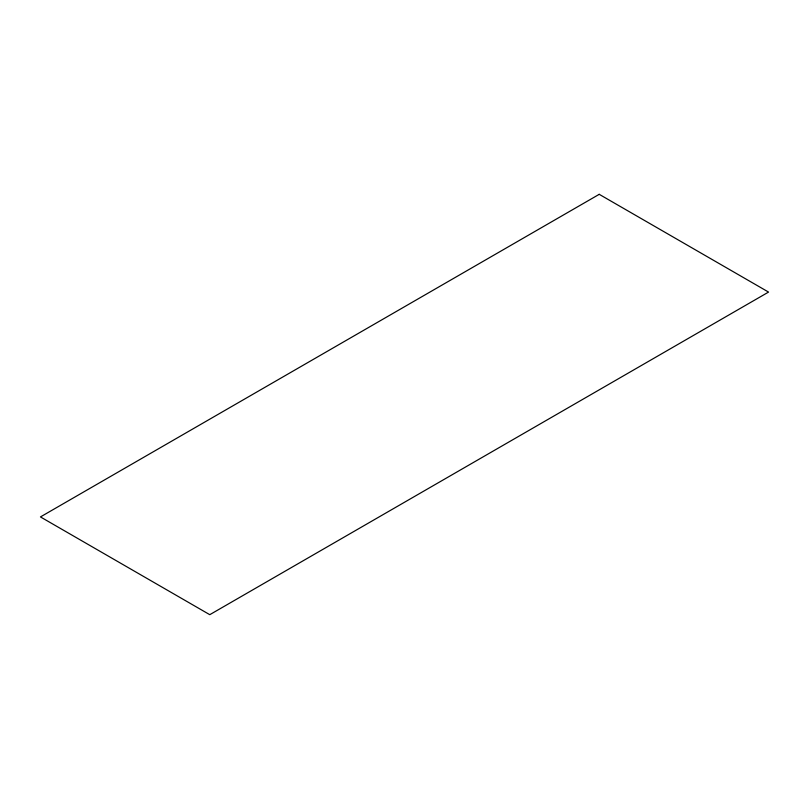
<?xml version="1.0" encoding="UTF-8"?>
<svg xmlns="http://www.w3.org/2000/svg" width="809" height="809" viewBox="0 0 809 809"><rect width="100%" height="100%" fill="white"/><g stroke="black" fill="none" stroke-linecap="round" stroke-linejoin="round"><path stroke-width="1.21" d="M599.226 194.322L40.45 516.921L209.774 614.678L768.55 292.079L599.226 194.322"/></g></svg>
